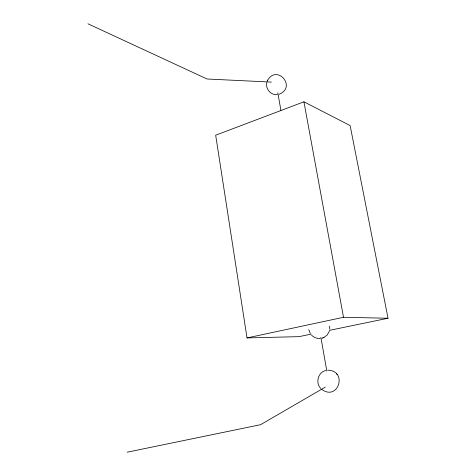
<?xml version="1.0" encoding="UTF-8"?>
<svg xmlns="http://www.w3.org/2000/svg" width="476" height="476" viewBox="0 0 476 476"><rect width="100%" height="100%" fill="white"/><g stroke="black" fill="none" stroke-linecap="round" stroke-linejoin="round"><path stroke-width="0.71" d="M329.761 329.243L329.666 326.125M266.846 82.473C265.108 88.726 270.862 95.462 277.306 94.617M329.315 331.278L327.244 334.931L323.882 337.496M267.536 80.456C276.806 63.867 297.167 87.001 279.097 94.266M267.185 81.259L267.685 80.111M325.334 387.083L260.545 424.699L127.211 452.2M323.96 337.46L322.817 337.936M329.386 330.368L388.035 318.248L350.134 125.575L303.92 101.81L215.676 135.202L247.026 337.924L298.976 336.651L311.286 334.11M325.685 370.507C317.968 372.274 315.219 383.031 320.812 388.517M322.906 337.906L321.907 338.216M247.026 337.924L343.511 317.284L388.035 318.248M320.146 338.495C316.986 338.751 313.761 337.484 311.59 335.175M327.72 370.173C348.039 370.435 338.293 401.78 321.586 389.273M271.385 82.098L207.072 79.004L87.965 23.8M337.038 374.457L336.324 373.624M310.269 333.456L308.775 329.576M303.92 101.81L343.511 317.284M277.811 92.76L280.905 110.343M320.895 337.407L326.833 371.101"/></g></svg>
